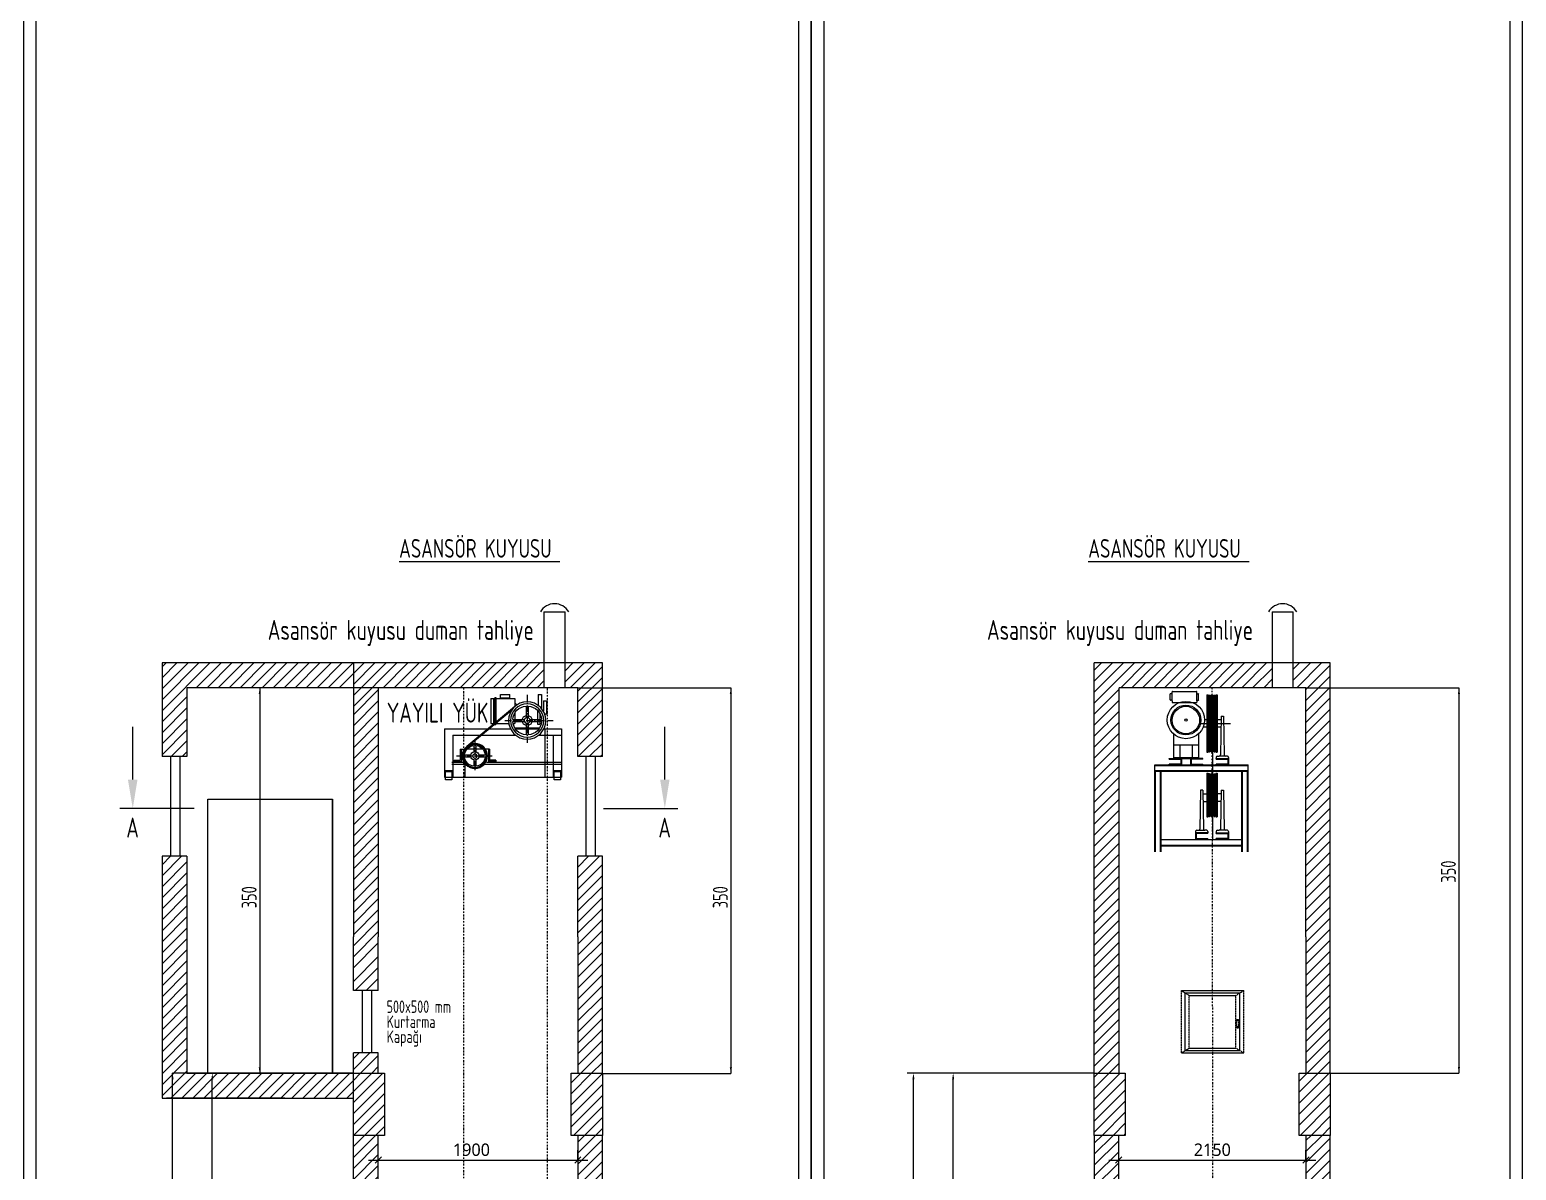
# Model space of a CAD drawing. Extents: x 190767 to 199252, y -247561 to -244711.
# Drawn here: x 197327 to 198522, y -246619 to -245703 of the extents above; entities that cross this region are included whole.
import ezdxf
from ezdxf.enums import TextEntityAlignment as Align

# ---------------------------------------------------------------- set-up
doc = ezdxf.new("R2010")
doc.units = 0
doc.header["$MEASUREMENT"] = 0
for name, pattern in [('CENTER', [50.8, 31.75, -6.35, 6.35, -6.35]), ('DASHDOT2', [0.5, 0.25, -0.125, 0, -0.125]), ('HIDDEN', [0.375, 0.25, -0.125])]:
    doc.linetypes.add(name, pattern=pattern)
doc.layers.get('0').update_dxf_attribs({"linetype": 'CONTINUOUS'})
for name, color, linetype in [('aks1', 9, 'CENTER'), ('CIZGI', 7, 'CONTINUOUS'), ('KOLON', 7, 'CONTINUOUS'), ('MIMARI', 1, 'CONTINUOUS'), ('MİMARİKOT', 252, 'CONTINUOUS'), ('SOĞUK SU', 3, 'CONTINUOUS'), ('YAZI', 7, 'CONTINUOUS'), ('YAZI1', 240, 'CONTINUOUS'), ('ıvır zıvır', 225, 'CONTINUOUS')]:
    doc.layers.add(name, color=color, linetype=linetype)
for name, color, linetype, lineweight in [('kaçış', 240, 'CONTINUOUS', 35), ('MİMARİKAPPEN', 4, 'CONTINUOUS', 20), ('MİMARİKOLON', 7, 'CONTINUOUS', 50), ('ölçü dış', 1, 'CONTINUOUS', 20)]:
    doc.layers.add(name, color=color, linetype=linetype, lineweight=lineweight)
doc.styles.add('engiasn', font='isocpeur.ttf', dxfattribs={"width": 0.7, "height": 12})
doc.styles.add('ODA', font='isocpeur.ttf', dxfattribs={"height": 20})
doc.styles.add('style4', font='isocpeur.ttf', dxfattribs={"height": 8})
doc.styles.add('yasko', font='segoeui.ttf')
pattern_1 = [(45, (221666.076, -137925.258), (-4.41941738, 4.41941738), [])]
pattern_2 = [(45, (222107.606, -137925.258), (-4.41941738, 4.41941738), [])]

# ---------------------------------------------------------------- blocks, each defined once
blk = doc.blocks.new('ASANSÖRKAİDESİ')
at = {"layer": 'aks1', "color": 1, "ltscale": 0.2}
for p, q in [((32, 81.7), (32, 35.6)), ((53.3, 57), (7, 57)), ((82.2, 38.7), (82.2, 8.4)), ((100, 23), (65.6, 23))]:
    blk.add_line(p, q, dxfattribs=at)
at = {"layer": 'MIMARI'}
for p, q in [((16.5, 76), (13, 76)), ((13, 76), (13, 63.5)), ((13.5, 76), (13.5, 63.5)), ((16.5, 76), (16.5, 65.9)), ((21.5, 82), (18.2, 82)), ((18.2, 82), (18.2, 68.4)), ((21.5, 82), (21.5, 71.5)), ((44, 74), (41.9, 71.9)), ((62, 78), (44, 78)), ((44, 78), (44, 70.2)), ((57.5, 81.8), (48.5, 81.8)), ((48.5, 78.8), (48.5, 81.8)), ((57.5, 78.8), (48.5, 78.8)), ((51, 78), (51, 78.8)), ((55, 78), (55, 78.8)), ((57.5, 78.8), (57.5, 81.8)), ((62, 79), (62, 53)), ((63, 79), (62, 79)), ((63, 79), (63, 53)), ((64, 78), (63, 78)), ((64, 54), (64, 78)), ((67, 78), (64, 78)), ((67, 78), (67, 54)), ((15.4, 63.5), (13, 63.5)), ((29.3, 58), (18.2, 58)), ((20, 63.9), (20, 53.5)), ((22, 66.6), (22, 53.5)), ((31, 70.8), (31, 59.7)), ((33, 70.8), (33, 59.7)), ((45.8, 58), (34.7, 58)), ((44, 63.9), (44, 54)), ((44.1, 70.1), (89.9, 32.2)), ((47, 66.7), (86, 34.4)), ((16, 49), (-1, 49)), ((-1, 49), (-1, 2.5)), ((20.9, 43), (-1, 43)), ((7, 43), (7, 2.5)), ((15, 49), (15, 2.5)), ((29.3, 56), (18.2, 56)), ((22, 53.5), (20, 53.5)), ((31, 50), (20, 50)), ((31, 49), (20.7, 49)), ((31, 54.3), (31, 43.2)), ((33, 54.3), (33, 43.2)), ((44, 50), (33, 50)), ((43.3, 49), (33, 49)), ((45.8, 56), (34.7, 56)), ((103.4, 43), (43.1, 43)), ((45.5, 54), (44, 54)), ((111.4, 49), (48, 49)), ((62, 54), (49.6, 54)), ((63, 53), (62, 53)), ((67, 54), (63, 54)), ((103.4, 43), (103.4, 2.5)), ((111.4, 49), (111.4, 2.5)), ((68.2, 29.5), (73.3, 29.5)), ((68.2, 29.5), (68.2, 19)), ((69.2, 29.5), (69.2, 17)), ((74.6, 29.5), (81.2, 29.5)), ((81.2, 33), (81.2, 26.9)), ((81.2, 29.5), (89.8, 29.5)), ((83.2, 33), (83.2, 26.9)), ((96.2, 29.5), (92.3, 29.5)), ((95.2, 29.5), (95.2, 17)), ((96.2, 29.5), (96.2, 19)), ((71, 17), (-1, 17)), ((72.6, 15), (-1, 15)), ((62.2, 19), (68.2, 19)), ((62.2, 19), (62.2, 17)), ((62.2, 18), (69.2, 18)), ((78.3, 24), (72.2, 24)), ((78.3, 22), (72.2, 22)), ((81.2, 19.1), (81.2, 13.1)), ((83.2, 19.1), (83.2, 13.1)), ((92.1, 24), (86.1, 24)), ((92.1, 22), (86.1, 22)), ((104.2, 15), (91.1, 15)), ((91.9, 17.2), (91.9, 2.4)), ((104.2, 17), (92.6, 17)), ((102.2, 18), (95.2, 18)), ((102.2, 19), (96.2, 19)), ((102.2, 19), (102.2, 17)), ((7, 9), (-1, 9)), ((111.4, 2.5), (-1, 2.5)), ((111.4, 9), (103.4, 9))]:
    blk.add_line(p, q, dxfattribs=at)
for points in [[(6, 8), (0, 8), (0, 0), (6, 0)], [(110.4, 8), (104.4, 8), (104.4, 0), (110.4, 0)]]:
    blk.add_lwpolyline(points, close=True, dxfattribs=at)
for centre, radius in [((32, 57), 17.9), ((32, 57), 15.9), ((32, 57), 2.86), ((82.2, 23), 12), ((82.2, 23), 11), ((82.2, 23), 2)]:
    blk.add_circle(centre, radius, dxfattribs=at)
for centre, radius, start, end in [((32, 57), 13.9, 94.1376, 175.8624), ((32, 57), 4.86, 101.8752, 168.1248), ((32, 57), 13.9, 4.1376, 85.8624), ((32, 57), 4.86, 11.8752, 78.1248), ((32, 57), 13.9, 184.1376, 265.8624), ((32, 57), 4.86, 191.8752, 258.1248), ((32, 57), 4.86, 281.8752, 348.1248), ((32, 57), 13.9, 274.1376, 355.8624), ((82.2, 23), 10, 95.7392, 174.2608), ((82.2, 23), 10, 5.7392, 84.2608), ((82.2, 23), 10, 185.7392, 264.2608), ((82.2, 23), 4, 104.4775, 165.5225), ((82.2, 23), 4, 194.4775, 255.5225), ((82.2, 23), 4, 14.4775, 75.5225), ((82.2, 23), 10, 275.7392, 354.2608), ((82.2, 23), 4, 284.4775, 345.5225)]:
    blk.add_arc(centre, radius, start, end, dxfattribs=at)
blk = doc.blocks.new('ASANSÖRKAİDE')
at = {"layer": 'MIMARI'}
for p, q in [((22.4, 122.3), (22.4, 126.8)), ((23.5, 127.1), (22.7, 127.1)), ((23.5, 121.9), (22.7, 121.9)), ((23.9, 121.5), (23.9, 128.6)), ((23.9, 121.5), (23.9, 120.4)), ((24.2, 129), (43.4, 129)), ((24.2, 120), (43.4, 120)), ((43.7, 121.5), (43.7, 128.6)), ((43.7, 121.5), (43.7, 120.4)), ((44.1, 127.1), (44.9, 127.1)), ((44.1, 121.9), (44.9, 121.9)), ((45.2, 122.3), (45.2, 126.8)), ((51.9, 126.2), (51.9, 80.2)), ((51.9, 126.2), (52.9, 126.2)), ((52.9, 126.2), (52.9, 80.2)), ((52.9, 125.9), (52.9, 125.8)), ((53, 125.5), (53, 125.7)), ((53.9, 125.9), (53.8, 125.8)), ((53.8, 125.5), (53.8, 125.7)), ((53.9, 125.9), (54.2, 125.9)), ((53.9, 125.9), (53.9, 80.5)), ((54.2, 125.9), (54.2, 80.5)), ((54.2, 125.9), (54.2, 125.8)), ((54.3, 125.5), (54.3, 125.7)), ((55.2, 125.9), (55.1, 125.8)), ((55.1, 125.5), (55.1, 125.7)), ((55.2, 125.9), (55.2, 80.5)), ((55.2, 125.9), (55.5, 125.9)), ((55.5, 125.9), (55.5, 80.5)), ((55.5, 125.9), (55.5, 125.8)), ((55.6, 125.5), (55.6, 125.7)), ((56.5, 125.9), (56.4, 125.8)), ((56.4, 125.5), (56.4, 125.7)), ((56.5, 125.9), (56.5, 80.5)), ((56.5, 125.9), (56.8, 125.9)), ((56.8, 125.9), (56.8, 80.5)), ((56.8, 125.9), (56.8, 125.8)), ((56.9, 125.5), (56.9, 125.7)), ((57.8, 125.9), (57.7, 125.8)), ((57.7, 125.5), (57.7, 125.7)), ((57.8, 125.9), (57.8, 80.5)), ((57.8, 125.9), (58.1, 125.9)), ((58.1, 125.9), (58.1, 80.5)), ((58.1, 125.9), (58.1, 125.8)), ((58.2, 125.5), (58.2, 125.7)), ((59.1, 125.9), (59, 125.8)), ((59, 125.5), (59, 125.7)), ((59.1, 126.2), (60.1, 126.2)), ((59.1, 126.2), (59.1, 80.2)), ((60.1, 126.2), (60.1, 80.2)), ((63.3, 109.2), (62.8, 78)), ((63.3, 109.2), (65.2, 109.2)), ((65.2, 109.2), (65.7, 78)), ((45.6, 103.2), (70.8, 103.2)), ((51.9, 100.2), (48.9, 100.2)), ((51.9, 106.2), (50, 106.2)), ((63, 106.2), (60.1, 106.2)), ((62.9, 100.2), (60.1, 100.2)), ((25, 94.8), (25, 75)), ((25, 86), (45, 86)), ((30, 86), (30, 75)), ((40, 86), (40, 75)), ((45, 94.8), (45, 75)), ((21.4, 75), (31.4, 75)), ((21.4, 74.5), (21.4, 75)), ((21.4, 74.5), (30.9, 74.5)), ((25, 76), (45, 76)), ((25, 75), (45, 75)), ((30.9, 74.5), (30.9, 70.5)), ((31.4, 75), (31.4, 70)), ((48.7, 75), (38.7, 75)), ((38.7, 75), (38.7, 70)), ((39.2, 74.5), (39.2, 70.5)), ((48.7, 74.5), (39.2, 74.5)), ((48.7, 74.5), (48.7, 75)), ((51.9, 80.2), (52.9, 80.2)), ((51.9, 80.2), (52.9, 80.2)), ((52.9, 80.5), (52.9, 80.6)), ((53, 80.9), (53, 80.7)), ((53.8, 80.9), (53.8, 80.7)), ((53.9, 80.5), (53.8, 80.6)), ((53.9, 80.5), (54.2, 80.5)), ((54.2, 80.5), (54.2, 80.6)), ((54.3, 80.9), (54.3, 80.7)), ((55.1, 80.9), (55.1, 80.7)), ((55.2, 80.5), (55.1, 80.6)), ((55.2, 80.5), (55.5, 80.5)), ((55.5, 80.5), (55.5, 80.6)), ((55.6, 80.9), (55.6, 80.7)), ((56.4, 80.9), (56.4, 80.7)), ((56.4, 80.9), (56.4, 10.4)), ((56.5, 80.5), (56.4, 80.6)), ((56.5, 80.5), (56.8, 80.5)), ((56.8, 80.5), (56.8, 80.6)), ((56.9, 80.9), (56.9, 80.7)), ((57.7, 80.9), (57.7, 80.7)), ((57.8, 80.5), (57.7, 80.6)), ((57.8, 80.5), (58.1, 80.5)), ((58.1, 80.5), (58.1, 80.6)), ((58.2, 80.9), (58.2, 80.7)), ((59, 80.9), (59, 80.7)), ((59.1, 80.5), (59, 80.6)), ((59.1, 80.2), (60.1, 80.2)), ((59.1, 80.2), (60.1, 80.2)), ((59.3, 76), (59.3, 75)), ((59.3, 75), (69.3, 75)), ((59.3, 74.5), (59.3, 75)), ((59.3, 74.5), (68.8, 74.5)), ((60.3, 77), (61.8, 77)), ((66.7, 77), (61.8, 77)), ((68.3, 77), (66.7, 77)), ((68.8, 74.5), (68.8, 75)), ((68.8, 74.5), (68.8, 70.5)), ((69.3, 76), (69.3, 75)), ((69.3, 75), (69.3, 70)), ((10, 0), (10, 70)), ((10, 70), (85, 70)), ((10, 69.5), (85, 69.5)), ((10, 65.5), (85, 65.5)), ((10, 65), (85, 65)), ((10.5, 0), (10.5, 65)), ((14.5, 0), (14.5, 65)), ((15, 0), (15, 65)), ((30.9, 70.5), (21.4, 70.5)), ((21.4, 70), (21.4, 70.5)), ((31.4, 70), (21.4, 70)), ((38.7, 70), (48.7, 70)), ((39.2, 70.5), (48.7, 70.5)), ((48.7, 70), (48.7, 70.5)), ((51.9, 63.2), (51.9, 28.2)), ((51.9, 63.2), (52.9, 63.2)), ((52.9, 63.2), (52.9, 28.2)), ((52.9, 62.9), (52.9, 62.8)), ((53, 62.5), (53, 62.7)), ((53.9, 62.9), (53.8, 62.8)), ((53.8, 62.5), (53.8, 62.7)), ((53.9, 62.9), (53.9, 28.5)), ((53.9, 62.9), (54.2, 62.9)), ((54.2, 62.9), (54.2, 28.5)), ((54.2, 62.9), (54.2, 62.8)), ((54.3, 62.5), (54.3, 62.7)), ((55.2, 62.9), (55.1, 62.8)), ((55.1, 62.5), (55.1, 62.7)), ((55.2, 62.9), (55.2, 28.5)), ((55.2, 62.9), (55.5, 62.9)), ((55.5, 62.9), (55.5, 28.5)), ((55.5, 62.9), (55.5, 62.8)), ((55.6, 62.5), (55.6, 62.7)), ((56.5, 62.9), (56.4, 62.8)), ((56.4, 62.5), (56.4, 62.7)), ((56.5, 62.9), (56.5, 28.5)), ((56.5, 62.9), (56.8, 62.9)), ((56.8, 28.5), (56.8, 62.9)), ((56.8, 62.9), (56.8, 28.5)), ((56.8, 62.9), (56.8, 62.8)), ((56.9, 62.5), (56.9, 62.7)), ((57.8, 62.9), (57.7, 62.8)), ((57.7, 62.5), (57.7, 62.7)), ((57.8, 62.9), (57.8, 28.5)), ((57.8, 62.9), (58.1, 62.9)), ((58.1, 62.9), (58.1, 28.5)), ((58.1, 62.9), (58.1, 62.8)), ((58.2, 62.5), (58.2, 62.7)), ((59.1, 62.9), (59, 62.8)), ((59, 62.5), (59, 62.7)), ((59.1, 63.2), (59.1, 28.2)), ((59.1, 63.2), (60.1, 63.2)), ((68.8, 70.5), (59.3, 70.5)), ((59.3, 70), (59.3, 70.5)), ((69.3, 70), (59.3, 70)), ((60.1, 63.2), (60.1, 28.2)), ((80, 0), (80, 65)), ((80.5, 0), (80.5, 65)), ((84.5, 0), (84.5, 65)), ((85, 0), (85, 70)), ((46.7, 49.6), (46.2, 18.4)), ((48.6, 49.6), (46.7, 49.6)), ((48.6, 49.6), (49.2, 18.4)), ((63.3, 49.6), (62.8, 18.4)), ((63.3, 49.6), (65.2, 49.6)), ((65.2, 49.6), (65.7, 18.4)), ((48.9, 46.6), (51.9, 46.6)), ((49, 40.6), (51.9, 40.6)), ((63, 46.6), (60.1, 46.6)), ((62.9, 40.6), (60.1, 40.6)), ((51.9, 28.2), (52.9, 28.2)), ((52.9, 28.5), (52.9, 28.6)), ((53, 28.9), (53, 28.7)), ((53.8, 28.9), (53.8, 28.7)), ((53.9, 28.5), (53.8, 28.6)), ((53.9, 28.5), (54.2, 28.5)), ((54.2, 28.5), (54.2, 28.6)), ((54.3, 28.9), (54.3, 28.7)), ((55.1, 28.9), (55.1, 28.7)), ((55.2, 28.5), (55.1, 28.6)), ((55.2, 28.5), (55.5, 28.5)), ((55.5, 28.5), (55.5, 28.6)), ((55.6, 28.9), (55.6, 28.7)), ((56.4, 28.9), (56.4, 28.7)), ((56.5, 28.5), (56.4, 28.6)), ((56.5, 28.5), (56.8, 28.5)), ((56.8, 28.5), (56.8, 28.6)), ((56.9, 28.9), (56.9, 28.7)), ((57.7, 28.9), (57.7, 28.7)), ((57.8, 28.5), (57.7, 28.6)), ((57.8, 28.5), (58.1, 28.5)), ((58.1, 28.5), (58.1, 28.6)), ((58.2, 28.9), (58.2, 28.7)), ((59, 28.9), (59, 28.7)), ((59.1, 28.5), (59, 28.6)), ((59.1, 28.2), (60.1, 28.2)), ((42.7, 16.4), (42.7, 15.4)), ((52.7, 15.4), (42.7, 15.4)), ((42.7, 15.4), (42.7, 10.4)), ((43.2, 14.9), (43.2, 15.4)), ((43.2, 14.9), (43.2, 10.9)), ((52.7, 14.9), (43.2, 14.9)), ((43.7, 17.4), (45.2, 17.4)), ((45.2, 17.4), (50.2, 17.4)), ((51.7, 17.4), (50.2, 17.4)), ((52.7, 16.4), (52.7, 15.4)), ((52.7, 14.9), (52.7, 15.4)), ((59.3, 16.4), (59.3, 15.4)), ((59.3, 14.9), (59.3, 15.4)), ((59.3, 15.4), (69.3, 15.4)), ((59.3, 14.9), (68.8, 14.9)), ((60.3, 17.4), (61.8, 17.4)), ((66.7, 17.4), (61.8, 17.4)), ((68.3, 17.4), (66.7, 17.4)), ((68.8, 14.9), (68.8, 15.4)), ((68.8, 14.9), (68.8, 10.9)), ((69.3, 16.4), (69.3, 15.4)), ((69.3, 15.4), (69.3, 10.4)), ((15, 10), (80, 10)), ((15, 5.5), (80, 5.5)), ((15, 5), (80, 5)), ((42.7, 10.4), (52.7, 10.4)), ((43.2, 10.9), (52.7, 10.9)), ((52.7, 10.4), (52.7, 10.9)), ((59.3, 10.4), (59.3, 10.9)), ((68.8, 10.9), (59.3, 10.9)), ((69.3, 10.4), (59.3, 10.4))]:
    blk.add_line(p, q, dxfattribs=at)
for centre, radius in [((35, 106), 15), ((53.4, 125.5), 0.4), ((54.7, 125.5), 0.4), ((56, 125.5), 0.4), ((57.3, 125.5), 0.4), ((58.6, 125.5), 0.4), ((35, 106), 12), ((35, 106), 11), ((35, 106), 0.901)]:
    blk.add_circle(centre, radius, dxfattribs=at)
for centre, radius, start, end in [((22.7, 126.8), 0.375, 90, 180), ((22.7, 122.3), 0.375, 180, 270), ((22.7, 122.3), 0.375, 180, 270), ((23.5, 127.5), 0.375, 270, 0), ((23.5, 121.5), 0.375, 0, 90), ((24.2, 128.6), 0.375, 90, 180), ((24.2, 120.4), 0.375, 180, 270), ((43.4, 128.6), 0.375, 0, 90), ((43.4, 120.4), 0.375, 270, 0), ((44.1, 127.5), 0.375, 180, 270), ((44.1, 121.5), 0.375, 90, 180), ((44.9, 126.8), 0.375, 0, 90), ((44.9, 122.3), 0.375, 270, 0), ((44.9, 122.3), 0.375, 270, 0), ((52.8, 125.7), 0.2, 0, 32.2519), ((54, 125.7), 0.2, 147.7481, 180), ((54.1, 125.7), 0.2, 0, 32.2519), ((55.3, 125.7), 0.2, 147.7481, 180), ((55.4, 125.7), 0.2, 0, 32.2519), ((56.6, 125.7), 0.2, 147.7481, 180), ((56.7, 125.7), 0.2, 0, 32.2519), ((57.9, 125.7), 0.2, 147.7481, 180), ((58, 125.7), 0.2, 0, 32.2519), ((59.2, 125.7), 0.2, 147.7481, 180), ((52.8, 80.7), 0.2, 327.7481, 0), ((54, 80.7), 0.2, 180, 212.2519), ((54.1, 80.7), 0.2, 327.7481, 0), ((55.3, 80.7), 0.2, 180, 212.2519), ((55.4, 80.7), 0.2, 327.7481, 0), ((56.6, 80.7), 0.2, 180, 212.2519), ((56.7, 80.7), 0.2, 327.7481, 0), ((57.9, 80.7), 0.2, 180, 212.2519), ((58, 80.7), 0.2, 327.7481, 0), ((59.2, 80.7), 0.2, 180, 212.2519), ((60.3, 76), 1, 90, 180), ((61.8, 78), 1, 270, 359.0122), ((66.7, 78), 1, 180.9878, 270), ((68.3, 76), 1, 0, 90), ((52.8, 62.7), 0.2, 0, 32.2519), ((54, 62.7), 0.2, 147.7481, 180), ((54.1, 62.7), 0.2, 0, 32.2519), ((55.3, 62.7), 0.2, 147.7481, 180), ((55.4, 62.7), 0.2, 0, 32.2519), ((56.6, 62.7), 0.2, 147.7481, 180), ((56.7, 62.7), 0.2, 0, 32.2519), ((57.9, 62.7), 0.2, 147.7481, 180), ((58, 62.7), 0.2, 0, 32.2519), ((59.2, 62.7), 0.2, 147.7481, 180), ((52.8, 28.7), 0.2, 327.7481, 0), ((54, 28.7), 0.2, 180, 212.2519), ((54.1, 28.7), 0.2, 327.7481, 0), ((55.3, 28.7), 0.2, 180, 212.2519), ((55.4, 28.7), 0.2, 327.7481, 0), ((56.6, 28.7), 0.2, 180, 212.2519), ((56.7, 28.7), 0.2, 327.7481, 0), ((57.9, 28.7), 0.2, 180, 212.2519), ((58, 28.7), 0.2, 327.7481, 0), ((59.2, 28.7), 0.2, 180, 212.2519), ((43.7, 16.4), 1, 90, 180), ((45.2, 18.4), 1, 270, 359.0122), ((50.2, 18.4), 1, 180.9878, 270), ((51.7, 16.4), 1, 0, 90), ((60.3, 16.4), 1, 90, 180), ((61.8, 18.4), 1, 270, 359.0122), ((66.7, 18.4), 1, 180.9878, 270), ((68.3, 16.4), 1, 0, 90)]:
    blk.add_arc(centre, radius, start, end, dxfattribs=at)
blk = doc.blocks.new('_OBLIQUE')
at = {"linetype": 'ByBlock'}
for p, q in [((-0.5, -0.5), (0.5, 0.5)), ((0, 0), (0, 0))]:
    blk.add_line(p, q, dxfattribs=at)

msp = doc.modelspace()

# ---------------------------------------------------------------- hatches: boundary and pattern name
at = {"layer": 'ıvır zıvır', "lineweight": 15, "ltscale": 2}
h = msp.add_hatch(dxfattribs=at)
h.set_pattern_fill('ANSI31', scale=50, style=0)
h.set_pattern_definition(pattern_2)
h.paths.add_polyline_path([(197607.5, -246591), (197587.5, -246591), (197587.5, -246644.7), (197607.5, -246644.7)])
h.paths.add_polyline_path([(197787.5, -246591), (197767.8, -246591), (197767.8, -246844.7), (197787.5, -246844.7)])
h.paths.add_polyline_path([(197787.5, -246844.7), (197762.5, -246844.7), (197762.5, -246894.7), (197787.5, -246894.7)])
h.paths.add_polyline_path([(197612.5, -246844.7), (197587.5, -246844.7), (197587.5, -246894.7), (197612.5, -246894.7)])
h.paths.add_polyline_path([(197587.5, -246844.7), (197517.1, -246844.7), (197514.7, -246848.1), (197514.1, -246850.9), (197514.7, -246853.3), (197515.9, -246855.5), (197517.3, -246857.9), (197518.3, -246860.6), (197518.4, -246863.8), (197517.1, -246867.8), (197587.5, -246867.8)])
h.paths.add_polyline_path([(197862.3, -246860.1), (197860.9, -246857.5), (197859.7, -246854.9), (197859, -246851.9), (197859.3, -246848.6), (197861.2, -246844.7), (197787.5, -246844.7), (197787.5, -246867.8), (197862.5, -246867.8), (197863.6, -246865.1), (197863.4, -246862.5)])
h = msp.add_hatch(dxfattribs=at)
h.set_pattern_fill('ANSI31', scale=50, style=0)
h.set_pattern_definition(pattern_2)
h.paths.add_polyline_path([(197607.5, -246591), (197587.5, -246591), (197587.5, -246644.7), (197607.5, -246644.7)])
h.paths.add_polyline_path([(197787.5, -246591), (197767.8, -246591), (197767.8, -246844.7), (197787.5, -246844.7)])
h.paths.add_polyline_path([(197787.5, -246844.7), (197762.5, -246844.7), (197762.5, -246894.7), (197787.5, -246894.7)])
h.paths.add_polyline_path([(197612.5, -246844.7), (197587.5, -246844.7), (197587.5, -246894.7), (197612.5, -246894.7)])
h.paths.add_polyline_path([(197587.5, -246844.7), (197517.1, -246844.7), (197514.7, -246848.1), (197514.1, -246850.9), (197514.7, -246853.3), (197515.9, -246855.5), (197517.3, -246857.9), (197518.3, -246860.6), (197518.4, -246863.8), (197517.1, -246867.8), (197587.5, -246867.8)])
h.paths.add_polyline_path([(197862.3, -246860.1), (197860.9, -246857.5), (197859.7, -246854.9), (197859, -246851.9), (197859.3, -246848.6), (197861.2, -246844.7), (197787.5, -246844.7), (197787.5, -246867.8), (197862.5, -246867.8), (197863.6, -246865.1), (197863.4, -246862.5)])
h = msp.add_hatch(dxfattribs=at)
h.set_pattern_fill('ANSI31', scale=50, style=0)
h.set_pattern_definition(pattern_1)
h.paths.add_polyline_path([(198372.4, -246591), (198352.8, -246591), (198352.8, -246844.7), (198372.4, -246844.7)])
h.paths.add_polyline_path([(198182.7, -246844.7), (198202.4, -246844.7), (198202.4, -246591), (198182.7, -246591)])
h.paths.add_polyline_path([(198207.7, -246844.7), (198182.7, -246844.7), (198182.7, -246894.7), (198207.7, -246894.7)])
h.paths.add_polyline_path([(198182.7, -246867.8), (198182.7, -246844.7), (198112.4, -246844.7), (198110, -246848.1), (198109.4, -246850.9), (198109.9, -246853.3), (198111.2, -246855.5), (198112.5, -246857.9), (198113.6, -246860.6), (198113.7, -246863.8), (198112.4, -246867.8)])
h.paths.add_polyline_path([(198347.4, -246894.7), (198372.4, -246894.7), (198372.4, -246844.7), (198347.4, -246844.7)])
h.paths.add_polyline_path([(198447.5, -246867.8), (198448.5, -246865.1), (198448.3, -246862.5), (198447.3, -246860.1), (198445.9, -246857.5), (198444.7, -246854.9), (198444, -246851.9), (198444.3, -246848.6), (198446.2, -246844.7), (198372.4, -246844.7), (198372.4, -246867.8)])
h = msp.add_hatch(dxfattribs=at)
h.set_pattern_fill('ANSI31', scale=50, style=0)
h.set_pattern_definition(pattern_1)
h.paths.add_polyline_path([(198372.4, -246591), (198352.8, -246591), (198352.8, -246844.7), (198372.4, -246844.7)])
h.paths.add_polyline_path([(198182.7, -246844.7), (198202.4, -246844.7), (198202.4, -246591), (198182.7, -246591)])
h.paths.add_polyline_path([(198207.7, -246844.7), (198182.7, -246844.7), (198182.7, -246894.7), (198207.7, -246894.7)])
h.paths.add_polyline_path([(198182.7, -246867.8), (198182.7, -246844.7), (198112.4, -246844.7), (198110, -246848.1), (198109.4, -246850.9), (198109.9, -246853.3), (198111.2, -246855.5), (198112.5, -246857.9), (198113.6, -246860.6), (198113.7, -246863.8), (198112.4, -246867.8)])
h.paths.add_polyline_path([(198347.4, -246894.7), (198372.4, -246894.7), (198372.4, -246844.7), (198347.4, -246844.7)])
h.paths.add_polyline_path([(198447.5, -246867.8), (198448.5, -246865.1), (198448.3, -246862.5), (198447.3, -246860.1), (198445.9, -246857.5), (198444.7, -246854.9), (198444, -246851.9), (198444.3, -246848.6), (198446.2, -246844.7), (198372.4, -246844.7), (198372.4, -246867.8)])

# ---------------------------------------------------------------- linework, layer by layer
at = {"layer": 'CIZGI', "color": 7, "linetype": 'HIDDEN', "lineweight": 15}
for p, q in [((198252.8, -246524.7), (198252.8, -246474.7)), ((198252.8, -246474.7), (198302.8, -246474.7)), ((198252.8, -246474.7), (198259.1, -246478.6)), ((198255.9, -246476.6), (198299.7, -246476.6)), ((198255.9, -246522.8), (198255.9, -246476.6)), ((198296.6, -246478.6), (198302.8, -246474.7)), ((198299.7, -246522.8), (198299.7, -246476.6)), ((198302.8, -246524.7), (198302.8, -246474.7)), ((198259.1, -246478.6), (198296.6, -246478.6)), ((198259.1, -246520.9), (198259.1, -246478.6)), ((198296.6, -246520.9), (198296.6, -246478.6)), ((198297.3, -246504.5), (198297.3, -246497.8)), ((198297.3, -246498.8), (198297.3, -246497.8)), ((198297.3, -246497.8), (198298.9, -246497.8)), ((198297.3, -246498.8), (198298.9, -246498.8)), ((198298.9, -246504.5), (198298.9, -246497.8)), ((198298.9, -246498.8), (198298.9, -246497.8)), ((198297.3, -246503.6), (198298.9, -246503.6)), ((198297.3, -246504.5), (198298.9, -246504.5)), ((198252.8, -246524.7), (198259.1, -246520.9)), ((198252.8, -246524.7), (198302.8, -246524.7)), ((198255.9, -246522.8), (198299.7, -246522.8)), ((198259.1, -246520.9), (198296.6, -246520.9)), ((198296.6, -246520.9), (198302.8, -246524.7))]:
    msp.add_line(p, q, dxfattribs=at)
at = {"layer": 'kaçış', "color": 7, "linetype": 'Continuous', "lineweight": 15}
for p, q in [((197433.7, -246211.4), (197433.7, -246286.7)), ((197787.5, -246211.4), (197433.7, -246211.4)), ((197587.5, -246211.4), (197587.5, -246431.4)), ((197787.5, -246211.4), (197587.5, -246211.4)), ((197787.5, -246286.7), (197787.5, -246211.4)), ((198372.4, -246211.4), (198182.7, -246211.4)), ((198182.7, -246541), (198182.7, -246211.4)), ((198372.4, -246541), (198372.4, -246211.4)), ((197453.7, -246231.4), (197453.7, -246286.7)), ((197767.8, -246231.4), (197453.7, -246231.4)), ((197512.2, -246231.4), (197512.2, -246541.4)), ((197607.5, -246231.4), (197607.5, -246431.4)), ((197767.8, -246231.4), (197607.5, -246231.4)), ((197767.8, -246286.7), (197767.8, -246231.4)), ((197767.8, -246231.4), (197890.8, -246231.4)), ((197890.8, -246231.4), (197890.8, -246541.4)), ((198352.8, -246231.4), (198202.8, -246231.4)), ((198202.8, -246431.4), (198202.8, -246231.4)), ((198352.8, -246431.4), (198352.8, -246231.4)), ((198352.8, -246231.4), (198475.8, -246231.4)), ((198475.8, -246231.4), (198475.8, -246541)), ((197433.7, -246366.7), (197433.7, -246561)), ((197453.7, -246366.7), (197453.7, -246541)), ((197767.8, -246431.4), (197767.8, -246366.7)), ((197787.5, -246541), (197787.5, -246366.7)), ((197587.5, -246474.7), (197587.5, -246431.4)), ((197607.5, -246474.7), (197607.5, -246431.4)), ((197767.8, -246431.4), (197767.8, -246541)), ((198202.8, -246541), (198202.8, -246431.4)), ((198352.8, -246431.4), (198352.8, -246541)), ((197587.5, -246541), (197587.5, -246524.7)), ((197607.5, -246541), (197607.5, -246524.7)), ((197442.2, -247143.4), (197442.2, -246541)), ((197587.5, -246541), (197442.2, -246541)), ((197453.7, -246541), (197587.5, -246541)), ((197523, -246541), (197469.1, -246541)), ((197474.1, -246839.7), (197474.1, -246546)), ((197787.5, -246541.4), (197890.8, -246541.4)), ((198182.7, -246541), (198032.5, -246541)), ((198037.5, -247143.4), (198037.5, -246546)), ((198069.4, -246839.7), (198069.4, -246546)), ((198372.4, -246541), (198475.8, -246541)), ((197433.7, -246561), (197587.5, -246561)), ((197532.5, -246561), (197437.2, -246561)), ((197587.5, -246644.7), (197587.5, -246591)), ((197607.5, -246644.7), (197607.5, -246591)), ((197767.8, -246591), (197767.8, -246844.7)), ((197767.8, -246591), (197767.8, -246844.7)), ((197787.5, -246844.7), (197787.5, -246591)), ((198182.7, -246591), (198182.7, -246844.7)), ((198202.4, -246844.7), (198202.4, -246591)), ((198352.8, -246591), (198352.8, -246844.7)), ((198372.4, -246844.7), (198372.4, -246591))]:
    msp.add_line(p, q, dxfattribs=at)
for points in [[(197511.4, -246236.4), (197513.1, -246236.4), (197512.2, -246231.4)], [(197889.9, -246236.4), (197891.6, -246236.4), (197890.8, -246231.4)], [(198474.9, -246236.4), (198476.6, -246236.4), (198475.8, -246231.4)], [(197511.4, -246536.4), (197513.1, -246536.4), (197512.2, -246541.4)], [(197889.9, -246536.4), (197891.6, -246536.4), (197890.8, -246541.4)], [(198474.9, -246536), (198476.6, -246536), (198475.8, -246541)], [(197441.3, -246546), (197443, -246546), (197442.2, -246541)], [(197473.3, -246546), (197474.9, -246546), (197474.1, -246541)], [(198036.6, -246546), (198038.3, -246546), (198037.5, -246541)], [(198068.5, -246546), (198070.2, -246546), (198069.4, -246541)]]:
    msp.add_solid(points, dxfattribs=at)
at = {"layer": 'KOLON', "color": 7, "linetype": 'DASHDOT2', "lineweight": 15, "ltscale": 5}
for p, q in [((197676.3, -247241.7), (197676.3, -246231.4)), ((197743.3, -247236.9), (197743.4, -246231.4)), ((198279, -247241.2), (198277.5, -246231.4))]:
    msp.add_line(p, q, dxfattribs=at)
at = {"layer": 'MİMARİKAPPEN', "color": 7, "lineweight": 15}
for p, q in [((197453.7, -246286.7), (197433.7, -246286.7)), ((197440.5, -246286.7), (197440.5, -246366.7)), ((197448, -246286.7), (197448, -246366.7)), ((197787.5, -246286.7), (197767.8, -246286.7)), ((197774.3, -246286.7), (197774.3, -246366.7)), ((197781.8, -246286.7), (197781.8, -246366.7)), ((197570.6, -246541), (197570.6, -246321)), ((197453.7, -246366.7), (197433.7, -246366.7)), ((197787.5, -246366.7), (197767.8, -246366.7)), ((197607.5, -246474.7), (197587.5, -246474.7)), ((197594.4, -246474.7), (197594.4, -246524.7)), ((197601.9, -246474.7), (197601.9, -246524.7)), ((197607.5, -246524.7), (197587.5, -246524.7))]:
    msp.add_line(p, q, dxfattribs=at)
msp.add_lwpolyline([(197470.6, -246321), (197570.6, -246321), (197570.6, -246541), (197470.6, -246541)], close=True, dxfattribs=at)
at = {"layer": 'MİMARİKOLON', "color": 7, "lineweight": 15}
for points in [[(197587.5, -246541), (197612.5, -246541), (197612.5, -246591), (197587.5, -246591)], [(197587.5, -246541), (197612.5, -246541), (197612.5, -246591), (197587.5, -246591)], [(197762.5, -246541), (197787.5, -246541), (197787.5, -246591), (197762.5, -246591)], [(197762.5, -246541), (197787.5, -246541), (197787.5, -246591), (197762.5, -246591)], [(198182.7, -246541), (198207.7, -246541), (198207.7, -246591), (198182.7, -246591)], [(198182.7, -246541), (198207.7, -246541), (198207.7, -246591), (198182.7, -246591)], [(198347.4, -246541), (198372.4, -246541), (198372.4, -246591), (198347.4, -246591)], [(198347.4, -246541), (198372.4, -246541), (198372.4, -246591), (198347.4, -246591)]]:
    msp.add_lwpolyline(points, close=True, dxfattribs=at)
at = {"layer": 'YAZI1', "color": 7, "linetype": 'Continuous', "lineweight": 15}
for p, q in [((197740.6, -246170.4), (197740.6, -246231.4)), ((197740.6, -246170.4), (197757.6, -246170.4)), ((197757.6, -246231.4), (197757.6, -246170.4)), ((198325.6, -246170.4), (198325.6, -246231.4)), ((198325.6, -246170.4), (198342.6, -246170.4)), ((198342.6, -246231.4), (198342.6, -246170.4)), ((197410.2, -246305.2), (197410.2, -246262.9)), ((197837.7, -246305.2), (197837.7, -246262.9)), ((197459.6, -246328.3), (197399.7, -246328.3)), ((197788.3, -246328.3), (197848.2, -246328.3))]:
    msp.add_line(p, q, dxfattribs=at)
at = {"layer": 'YAZI1', "color": 2, "linetype": 'Continuous', "lineweight": 15}
for points in [[(197322.4, -247561.3), (197955.4, -247561.3), (197955.4, -244711.3), (197322.4, -244711.3)], [(197332.4, -247551.3), (197945.4, -247551.3), (197945.4, -244721.3), (197332.4, -244721.3)], [(197955.4, -247561.3), (198526.8, -247561.3), (198526.8, -244711.3), (197955.4, -244711.3)], [(197965.4, -247551.3), (198516.8, -247551.3), (198516.8, -244721.3), (197965.4, -244721.3)]]:
    msp.add_lwpolyline(points, close=True, dxfattribs=at)
at = {"layer": 'YAZI1', "color": 7, "linetype": 'Continuous', "lineweight": 15}
for centre in [(197749.1, -246177.1), (198334.1, -246177.1)]:
    msp.add_arc(centre, 13.2, 30.1657, 149.8343, dxfattribs=at)
for points in [[(197406.3, -246305.2), (197414, -246305.2), (197410.2, -246328.3)], [(197841.5, -246305.2), (197833.9, -246305.2), (197837.7, -246328.3)]]:
    msp.add_solid(points, dxfattribs=at)
at = {"layer": 'ölçü dış', "color": 7, "lineweight": 15}
for p, q in [((197607.5, -246611.1), (197607.5, -246602.8)), ((197767.8, -246611.1), (197767.8, -246602.8)), ((198202.4, -246611.1), (198202.4, -246602.8)), ((198352.8, -246611.1), (198352.8, -246602.8)), ((197599.5, -246610.8), (197775.8, -246610.8)), ((198194.4, -246610.8), (198360.8, -246610.8))]:
    msp.add_line(p, q, dxfattribs=at)
at = {"layer": 'ıvır zıvır', "color": 7, "linetype": 'Continuous', "lineweight": 15, "ltscale": 2}
for p, q in [((197433.7, -246214.5), (197436.9, -246211.4)), ((197433.7, -246223.4), (197445.7, -246211.4)), ((197433.7, -246232.2), (197454.6, -246211.4)), ((197433.7, -246241.1), (197463.4, -246211.4)), ((197433.7, -246249.9), (197472.2, -246211.4)), ((197461.1, -246231.4), (197481.1, -246211.4)), ((197469.9, -246231.4), (197489.9, -246211.4)), ((197478.8, -246231.4), (197498.8, -246211.4)), ((197487.6, -246231.4), (197507.6, -246211.4)), ((197496.4, -246231.4), (197516.4, -246211.4)), ((197505.3, -246231.4), (197525.3, -246211.4)), ((197514.1, -246231.4), (197534.1, -246211.4)), ((197523, -246231.4), (197543, -246211.4)), ((197531.8, -246231.4), (197551.8, -246211.4)), ((197540.6, -246231.4), (197560.6, -246211.4)), ((197549.5, -246231.4), (197569.5, -246211.4)), ((197558.3, -246231.4), (197578.3, -246211.4)), ((197567.2, -246231.4), (197587.2, -246211.4)), ((197587.5, -246219.9), (197596, -246211.4)), ((197587.5, -246228.7), (197604.8, -246211.4)), ((197587.5, -246237.6), (197613.7, -246211.4)), ((197587.5, -246246.4), (197622.5, -246211.4)), ((197611.3, -246231.4), (197631.3, -246211.4)), ((197620.2, -246231.4), (197640.2, -246211.4)), ((197629, -246231.4), (197649, -246211.4)), ((197637.9, -246231.4), (197657.9, -246211.4)), ((197646.7, -246231.4), (197666.7, -246211.4)), ((197655.5, -246231.4), (197675.5, -246211.4)), ((197664.4, -246231.4), (197684.4, -246211.4)), ((197673.2, -246231.4), (197693.2, -246211.4)), ((197682.1, -246231.4), (197702.1, -246211.4)), ((197690.9, -246231.4), (197710.9, -246211.4)), ((197699.7, -246231.4), (197719.7, -246211.4)), ((197708.6, -246231.4), (197728.6, -246211.4)), ((197717.4, -246231.4), (197737.4, -246211.4)), ((197757.6, -246217.7), (197763.9, -246211.4)), ((197757.6, -246226.5), (197772.8, -246211.4)), ((197761.6, -246231.4), (197781.6, -246211.4)), ((197767.8, -246234), (197787.5, -246214.3)), ((198182.7, -246217.2), (198188.6, -246211.4)), ((198182.7, -246226.1), (198197.4, -246211.4)), ((198182.7, -246234.9), (198206.3, -246211.4)), ((198182.7, -246243.7), (198215.1, -246211.4)), ((198204, -246231.4), (198224, -246211.4)), ((198212.8, -246231.4), (198232.8, -246211.4)), ((198221.6, -246231.4), (198241.6, -246211.4)), ((198230.5, -246231.4), (198250.5, -246211.4)), ((198239.3, -246231.4), (198259.3, -246211.4)), ((198248.2, -246231.4), (198268.2, -246211.4)), ((198257, -246231.4), (198277, -246211.4)), ((198265.8, -246231.4), (198285.8, -246211.4)), ((198274.7, -246231.4), (198294.7, -246211.4)), ((198283.5, -246231.4), (198303.5, -246211.4)), ((198292.3, -246231.4), (198312.3, -246211.4)), ((198301.2, -246231.4), (198321.2, -246211.4)), ((198310, -246231.4), (198325.6, -246215.8)), ((198342.6, -246216.5), (198347.7, -246211.4)), ((198342.6, -246225.3), (198356.5, -246211.4)), ((198345.4, -246231.4), (198365.4, -246211.4)), ((198352.8, -246232.8), (198372.4, -246213.1)), ((197576, -246231.4), (197587.5, -246219.9)), ((197726.2, -246231.4), (197740.6, -246217)), ((197735.1, -246231.4), (197740.6, -246225.8)), ((197767.8, -246242.8), (197787.5, -246223.2)), ((198318.9, -246231.4), (198325.6, -246224.6)), ((198352.8, -246241.6), (198372.4, -246222)), ((197433.7, -246258.7), (197453.7, -246238.7)), ((197587.5, -246253.1), (197607.5, -246233.1)), ((197767.8, -246251.6), (197787.5, -246232)), ((198182.7, -246252.6), (198202.8, -246232.5)), ((198352.8, -246250.4), (198372.4, -246230.8)), ((198352.8, -246259.3), (198372.4, -246239.6)), ((197433.7, -246267.6), (197453.7, -246247.6)), ((197587.5, -246261.9), (197607.5, -246241.9)), ((197587.5, -246270.8), (197607.5, -246250.8)), ((197767.8, -246260.5), (197787.5, -246240.8)), ((197767.8, -246269.3), (197787.5, -246249.7)), ((198182.7, -246261.4), (198202.8, -246241.3)), ((198182.7, -246270.3), (198202.8, -246250.2)), ((198352.8, -246268.1), (198372.4, -246248.5)), ((197433.7, -246276.4), (197453.7, -246256.4)), ((197587.5, -246279.6), (197607.5, -246259.6)), ((197767.8, -246278.2), (197787.5, -246258.5)), ((198182.7, -246279.1), (198202.8, -246259)), ((198352.8, -246277), (198372.4, -246257.3)), ((197433.7, -246285.3), (197453.7, -246265.3)), ((197441.1, -246286.7), (197453.7, -246274.1)), ((197587.5, -246288.4), (197607.5, -246268.4)), ((197768.1, -246286.7), (197787.5, -246267.4)), ((198182.7, -246287.9), (198202.8, -246267.9)), ((198352.8, -246285.8), (198372.4, -246266.2)), ((198352.8, -246294.6), (198372.4, -246275)), ((197449.9, -246286.7), (197453.7, -246282.9)), ((197587.5, -246297.3), (197607.5, -246277.3)), ((197587.5, -246306.1), (197607.5, -246286.1)), ((197776.9, -246286.7), (197787.5, -246276.2)), ((197785.8, -246286.7), (197787.5, -246285)), ((198182.7, -246296.8), (198202.8, -246276.7)), ((198182.7, -246305.6), (198202.8, -246285.5)), ((198352.8, -246303.5), (198372.4, -246283.8)), ((197587.5, -246315), (197607.5, -246295)), ((198182.7, -246314.4), (198202.8, -246294.4)), ((198352.8, -246312.3), (198372.4, -246292.7)), ((197587.5, -246323.8), (197607.5, -246303.8)), ((198182.7, -246323.3), (198202.8, -246303.2)), ((198352.8, -246321.1), (198372.4, -246301.5)), ((198352.8, -246330), (198372.4, -246310.3)), ((197587.5, -246332.6), (197607.5, -246312.6)), ((197587.5, -246341.5), (197607.5, -246321.5)), ((198182.7, -246332.1), (198202.8, -246312)), ((198182.7, -246341), (198202.8, -246320.9)), ((198352.8, -246338.8), (198372.4, -246319.2)), ((197587.5, -246350.3), (197607.5, -246330.3)), ((198182.7, -246349.8), (198202.8, -246329.7)), ((198352.8, -246347.7), (198372.4, -246328)), ((197587.5, -246359.2), (197607.5, -246339.2)), ((198182.7, -246358.6), (198202.8, -246338.6)), ((198352.8, -246356.5), (198372.4, -246336.9)), ((198352.8, -246365.3), (198372.4, -246345.7)), ((197587.5, -246368), (197607.5, -246348)), ((197587.5, -246376.8), (197607.5, -246356.8)), ((198182.7, -246367.5), (198202.8, -246347.4)), ((198182.7, -246376.3), (198202.8, -246356.2)), ((198352.8, -246374.2), (198372.4, -246354.5)), ((197433.7, -246373.6), (197440.6, -246366.7)), ((197433.7, -246382.5), (197449.4, -246366.7)), ((197587.5, -246385.7), (197607.5, -246365.7)), ((197767.8, -246375.4), (197776.5, -246366.7)), ((197767.8, -246384.2), (197785.3, -246366.7)), ((198182.7, -246385.2), (198202.8, -246365.1)), ((198352.8, -246383), (198372.4, -246363.4)), ((197433.7, -246391.3), (197453.7, -246371.3)), ((197433.7, -246400.2), (197453.7, -246380.2)), ((197587.5, -246394.5), (197607.5, -246374.5)), ((197767.8, -246393.1), (197787.5, -246373.4)), ((197767.8, -246401.9), (197787.5, -246382.3)), ((198182.7, -246394), (198202.8, -246373.9)), ((198182.7, -246402.8), (198202.8, -246382.8)), ((198352.8, -246391.9), (198372.4, -246372.2)), ((198352.8, -246400.7), (198372.4, -246381.1)), ((197433.7, -246409), (197453.7, -246389)), ((197587.5, -246403.4), (197607.5, -246383.4)), ((197587.5, -246412.2), (197607.5, -246392.2)), ((197767.8, -246410.7), (197787.5, -246391.1)), ((198182.7, -246411.7), (198202.8, -246391.6)), ((198352.8, -246409.5), (198372.4, -246389.9)), ((197433.7, -246417.8), (197453.7, -246397.8)), ((197433.7, -246426.7), (197453.7, -246406.7)), ((197587.5, -246421), (197607.5, -246401)), ((197767.8, -246419.6), (197787.5, -246399.9)), ((198182.7, -246420.5), (198202.8, -246400.4)), ((198352.8, -246418.4), (198372.4, -246398.7)), ((197433.7, -246435.5), (197453.7, -246415.5)), ((197587.5, -246429.9), (197607.5, -246409.9)), ((197587.5, -246438.7), (197607.5, -246418.7)), ((197767.8, -246428.4), (197787.5, -246408.8)), ((197767.8, -246437.3), (197787.5, -246417.6)), ((198182.7, -246429.3), (198202.8, -246409.3)), ((198182.7, -246438.2), (198202.8, -246418.1)), ((198352.8, -246427.2), (198372.4, -246407.6)), ((198352.8, -246436), (198372.4, -246416.4)), ((197433.7, -246444.4), (197453.7, -246424.4)), ((197587.5, -246447.5), (197607.5, -246427.5)), ((197767.8, -246446.1), (197787.5, -246426.5)), ((198182.7, -246447), (198202.8, -246427)), ((198352.8, -246444.9), (198372.4, -246425.3)), ((197433.7, -246453.2), (197453.7, -246433.2)), ((197433.7, -246462), (197453.7, -246442)), ((197587.5, -246456.4), (197607.5, -246436.4)), ((197767.8, -246454.9), (197787.5, -246435.3)), ((198182.7, -246455.9), (198202.8, -246435.8)), ((198352.8, -246453.7), (198372.4, -246434.1)), ((197433.7, -246470.9), (197453.7, -246450.9)), ((197587.5, -246467.4), (197607.5, -246447.3)), ((197767.8, -246463.8), (197787.5, -246444.1)), ((197767.8, -246472.6), (197787.5, -246453)), ((198182.7, -246464.7), (198202.8, -246444.6)), ((198182.7, -246473.5), (198202.8, -246453.5)), ((198352.8, -246462.6), (198372.4, -246442.9)), ((198352.8, -246471.4), (198372.4, -246451.8)), ((197433.7, -246479.7), (197453.7, -246459.7)), ((197589, -246474.7), (197607.5, -246456.1)), ((197597.8, -246474.7), (197607.5, -246465)), ((197767.8, -246481.5), (197787.5, -246461.8)), ((198182.7, -246482.4), (198202.8, -246462.3)), ((198352.8, -246480.2), (198372.4, -246460.6)), ((197433.7, -246488.5), (197453.7, -246468.5)), ((197433.7, -246497.4), (197453.7, -246477.4)), ((197606.6, -246474.7), (197607.5, -246473.8)), ((197767.8, -246490.3), (197787.5, -246470.7)), ((198182.7, -246491.2), (198202.8, -246471.1)), ((198352.8, -246489.1), (198372.4, -246469.4)), ((198352.8, -246497.9), (198372.4, -246478.3)), ((197433.7, -246506.2), (197453.7, -246486.2)), ((197767.8, -246499.1), (197787.5, -246479.5)), ((197767.8, -246508), (197787.5, -246488.3)), ((198182.7, -246500.1), (198202.8, -246480)), ((198182.7, -246508.9), (198202.8, -246488.8)), ((198352.8, -246506.8), (198372.4, -246487.1)), ((197433.7, -246515.1), (197453.7, -246495.1)), ((197767.8, -246516.8), (197787.5, -246497.2)), ((198182.7, -246517.7), (198202.8, -246497.7)), ((198352.8, -246515.6), (198372.4, -246496)), ((197433.7, -246523.9), (197453.7, -246503.9)), ((197433.7, -246532.7), (197453.7, -246512.7)), ((197767.8, -246525.6), (197787.5, -246506)), ((198182.7, -246526.6), (198202.8, -246506.5)), ((198352.8, -246524.4), (198372.4, -246504.8)), ((198352.8, -246533.3), (198372.4, -246513.6)), ((197433.7, -246541.6), (197453.7, -246521.6)), ((197587.5, -246529.2), (197592, -246524.7)), ((197587.5, -246538.1), (197600.8, -246524.7)), ((197767.8, -246534.5), (197787.5, -246514.8)), ((197770.1, -246541), (197787.5, -246523.7)), ((198182.7, -246535.4), (198202.8, -246515.3)), ((198185.9, -246541), (198202.8, -246524.2)), ((198353.9, -246541), (198372.4, -246522.5)), ((197433.7, -246550.4), (197453.7, -246530.4)), ((197593.3, -246541), (197607.5, -246526.8)), ((197602.2, -246541), (197607.5, -246535.7)), ((197778.9, -246541), (197787.5, -246532.5)), ((198194.8, -246541), (198202.8, -246533)), ((198362.7, -246541), (198372.4, -246531.3)), ((197433.7, -246559.3), (197453.7, -246539.3)), ((197440.8, -246561), (197460.8, -246541)), ((197449.6, -246561), (197469.6, -246541)), ((197458.4, -246561), (197478.4, -246541)), ((197467.3, -246561), (197487.3, -246541)), ((197476.1, -246561), (197496.1, -246541)), ((197484.9, -246561), (197504.9, -246541)), ((197493.8, -246561), (197513.8, -246541)), ((197502.6, -246561), (197522.6, -246541)), ((197511.5, -246561), (197531.5, -246541)), ((197520.3, -246561), (197540.3, -246541)), ((197529.1, -246561), (197549.1, -246541)), ((197538, -246561), (197558, -246541)), ((197546.8, -246561), (197566.8, -246541)), ((197555.7, -246561), (197575.7, -246541)), ((197564.5, -246561), (197584.5, -246541)), ((197573.3, -246561), (197587.5, -246546.9)), ((197587.5, -246546.9), (197593.3, -246541)), ((197587.5, -246555.7), (197602.2, -246541)), ((197587.5, -246564.6), (197611, -246541)), ((197587.5, -246573.4), (197612.5, -246548.4)), ((197762.5, -246548.7), (197770.1, -246541)), ((197762.5, -246557.5), (197778.9, -246541)), ((197762.5, -246566.4), (197787.5, -246541.4)), ((197762.5, -246575.2), (197787.5, -246550.2)), ((198182.7, -246544.3), (198185.9, -246541)), ((198182.7, -246553.1), (198194.8, -246541)), ((198182.7, -246561.9), (198203.6, -246541)), ((198182.7, -246570.8), (198207.7, -246545.8)), ((198347.4, -246547.5), (198353.9, -246541)), ((198347.4, -246556.3), (198362.7, -246541)), ((198347.4, -246565.2), (198371.6, -246541)), ((198347.4, -246574), (198372.4, -246549)), ((198371.6, -246541), (198372.4, -246540.2)), ((197582.2, -246561), (197587.5, -246555.7)), ((197587.5, -246582.3), (197612.5, -246557.3)), ((197762.5, -246584), (197787.5, -246559)), ((198182.7, -246579.6), (198207.7, -246554.6)), ((198347.4, -246582.8), (198372.4, -246557.8)), ((197587.5, -246591), (197612.5, -246566.1)), ((197764.3, -246591), (197787.5, -246567.9)), ((198182.7, -246588.4), (198207.7, -246563.4)), ((198189, -246591), (198207.7, -246572.3)), ((198348.1, -246591), (198372.4, -246566.7)), ((197596.4, -246591), (197612.5, -246574.9)), ((197605.2, -246591), (197612.5, -246583.8)), ((197773.1, -246591), (197787.5, -246576.7)), ((197782, -246591), (197787.5, -246585.6)), ((198197.8, -246591), (198207.7, -246581.1)), ((198356.9, -246591), (198372.4, -246575.5)), ((198365.8, -246591), (198372.4, -246584.4)), ((198206.7, -246591), (198207.7, -246590))]:
    msp.add_line(p, q, dxfattribs=at)

# ---------------------------------------------------------------- block references
at = {"layer": 'SOĞUK SU', "color": 7, "lineweight": 15, "xscale": -0.8372159999853466, "yscale": 0.8372160000144504, "zscale": 0.8372159999999993}
msp.add_blockref('ASANSÖRKAİDESİ', (197753.9, -246305.4), dxfattribs=at)
at = {"layer": 'SOĞUK SU', "color": 7, "lineweight": 15}
msp.add_blockref('ASANSÖRKAİDE', (198221.4, -246363.3), dxfattribs=at)
at = {"layer": 'ölçü dış', "color": 7, "lineweight": 15, "xscale": 5, "yscale": 5, "zscale": 5, "rotation": 180}
for p in [(197607.5, -246610.8), (198202.4, -246610.8)]:
    msp.add_blockref('_OBLIQUE', p, dxfattribs=at)
at = {"layer": 'ölçü dış', "color": 7, "lineweight": 15, "xscale": 5, "yscale": 5, "zscale": 5}
for p in [(197767.8, -246610.8), (198352.8, -246610.8)]:
    msp.add_blockref('_OBLIQUE', p, dxfattribs=at)

# ---------------------------------------------------------------- texts
at = {"layer": 'kaçış', "color": 7, "lineweight": 15, "style": 'engiasn', "width": 0.7}
for p in [(198473.3, -246388), (197509.7, -246408.6), (197888.3, -246408.6)]:
    msp.add_text('350', height=12, rotation=90, dxfattribs=at).set_placement(p)
at = {"layer": 'MİMARİKOT', "color": 7, "lineweight": 15, "style": 'style4', "width": 0.7}
for s, p in [('500x500 mm', (197614.2, -246487.6)), ('Kurtarma', (197614.2, -246499.7)), ('Kapağı', (197614.2, -246511.7))]:
    msp.add_text(s, height=10, dxfattribs=at).set_placement(p, align=Align.MIDDLE_LEFT)
at = {"layer": 'YAZI', "color": 7, "lineweight": 15, "style": 'style4', "width": 0.7}
for s, p in [('Asansör kuyusu duman tahliye', (197518.7, -246192.9)), ('Asansör kuyusu duman tahliye', (198096.6, -246192.9)), ('YAYILI YÜK', (197614.3, -246259.4)), ('A', (197405, -246351.7)), ('A', (197832.5, -246351.7))]:
    msp.add_text(s, height=16, dxfattribs=at).set_placement(p)
at = {"layer": 'YAZI1', "color": 7, "linetype": 'Continuous', "lineweight": 15, "style": 'ODA', "width": 0.7}
for p in [(197624.2, -246126.9), (198177.9, -246126.9)]:
    msp.add_text('%%UASANSÖR KUYUSU ', height=15, dxfattribs=at).set_placement(p)
at = {"layer": 'ölçü dış', "color": 7, "lineweight": 15, "char_height": 10, "attachment_point": 5, "style": 'yasko'}
for s, insert in [('1900', (197682.3, -246602.6)), ('2150', (198277.6, -246602.6))]:
    msp.add_mtext(s, dxfattribs=dict(at, insert=insert))

doc.saveas('drawing.dxf')
